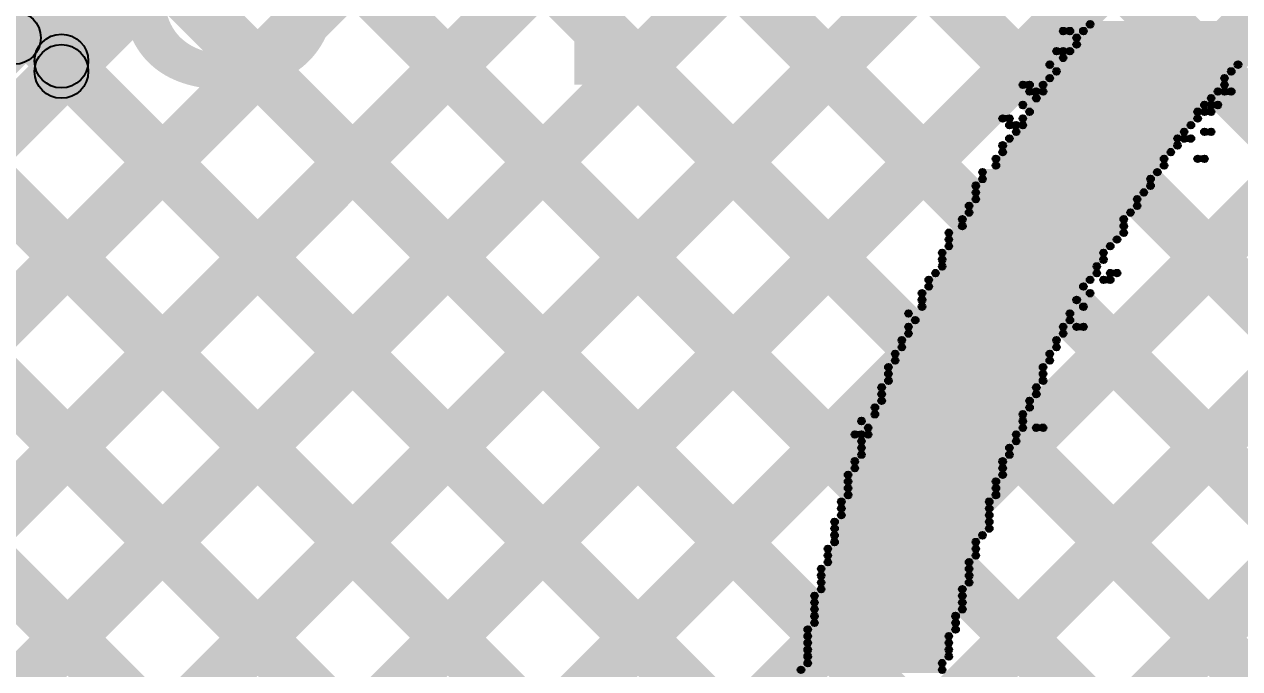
# Model space of a CAD drawing. Header units: millimetres. Extents: x 0 to 5.55, y 0 to 1.02.
# Drawn here: x 3.4825 to 3.6632, y 0.6332 to 0.729 of the extents above; entities that cross this region are included whole.
import ezdxf

# ---------------------------------------------------------------- set-up
doc = ezdxf.new("R2010")
doc.units = ezdxf.units.MM
doc.header["$MEASUREMENT"] = 0
for name, color, linetype in [('BottomLayer', 5, 'Continuous'), ('BottomOverlay', 54, 'Continuous'), ('BottomPaste', 16, 'Continuous'), ('BottomSolder', 6, 'Continuous'), ('TopLayer', 1, 'Continuous'), ('TopOverlay', 2, 'Continuous')]:
    doc.layers.add(name, color=color, linetype=linetype)

# ---------------------------------------------------------------- blocks, each defined once
blk = doc.blocks.new('TEST_POINT_B_24')
at = {"layer": 'BottomLayer'}
blk.add_hatch(color=5, dxfattribs=at).paths.add_polyline_path([(0.015, 0.03), (-0.015, 0.03), (-0.03, 0.015), (-0.03, -0.015), (-0.015, -0.03), (0.015, -0.03), (0.03, -0.015), (0.03, 0.015)])
at = {"layer": 'BottomOverlay'}
for points in [[(-0.01978, 0.03978), (-0.01422, 0.03422), (-0.03422, 0.01422), (-0.03978, 0.01978)], [(0.017, 0.04094), (0.017, 0.03306), (-0.017, 0.03306), (-0.017, 0.04094)], [(0.017, 0.04094), (0.017, 0.03306), (-0.017, 0.03306), (-0.017, 0.04094)], [(0.03978, 0.01978), (0.03422, 0.01422), (0.01422, 0.03422), (0.01978, 0.03978)], [(-0.04094, 0.017), (-0.03306, 0.017), (-0.03306, -0.017), (-0.04094, -0.017)], [(0.03306, 0.017), (0.04094, 0.017), (0.04094, -0.017), (0.03306, -0.017)], [(-0.01422, -0.03422), (-0.01978, -0.03978), (-0.03978, -0.01978), (-0.03422, -0.01422)], [(0.03422, -0.01422), (0.03978, -0.01978), (0.01978, -0.03978), (0.01422, -0.03422)], [(0.017, -0.03306), (0.017, -0.04094), (-0.017, -0.04094), (-0.017, -0.03306)], [(0.017, -0.03306), (0.017, -0.04094), (-0.017, -0.04094), (-0.017, -0.03306)]]:
    blk.add_hatch(color=54, dxfattribs=at).paths.add_polyline_path(points)
h = blk.add_hatch(color=54, dxfattribs=at)
edge = h.paths.add_edge_path()
edge.add_arc((-0.017, 0.037), 0.00394, 0, 360)
h = blk.add_hatch(color=54, dxfattribs=at)
edge = h.paths.add_edge_path()
edge.add_arc((-0.017, 0.037), 0.00394, 0, 360)
h = blk.add_hatch(color=54, dxfattribs=at)
edge = h.paths.add_edge_path()
edge.add_arc((-0.017, 0.037), 0.00394, 0, 360)
h = blk.add_hatch(color=54, dxfattribs=at)
edge = h.paths.add_edge_path()
edge.add_arc((0.017, 0.037), 0.00394, 0, 360)
h = blk.add_hatch(color=54, dxfattribs=at)
edge = h.paths.add_edge_path()
edge.add_arc((0.017, 0.037), 0.00394, 0, 360)
h = blk.add_hatch(color=54, dxfattribs=at)
edge = h.paths.add_edge_path()
edge.add_arc((0.017, 0.037), 0.00394, 0, 360)
h = blk.add_hatch(color=54, dxfattribs=at)
edge = h.paths.add_edge_path()
edge.add_arc((-0.037, 0.017), 0.00394, 0, 360)
h = blk.add_hatch(color=54, dxfattribs=at)
edge = h.paths.add_edge_path()
edge.add_arc((-0.037, 0.017), 0.00394, 0, 360)
h = blk.add_hatch(color=54, dxfattribs=at)
edge = h.paths.add_edge_path()
edge.add_arc((0.037, 0.017), 0.00394, 0, 360)
h = blk.add_hatch(color=54, dxfattribs=at)
edge = h.paths.add_edge_path()
edge.add_arc((0.037, 0.017), 0.00394, 0, 360)
h = blk.add_hatch(color=54, dxfattribs=at)
edge = h.paths.add_edge_path()
edge.add_arc((-0.037, -0.017), 0.00394, 0, 360)
h = blk.add_hatch(color=54, dxfattribs=at)
edge = h.paths.add_edge_path()
edge.add_arc((-0.037, -0.017), 0.00394, 0, 360)
h = blk.add_hatch(color=54, dxfattribs=at)
edge = h.paths.add_edge_path()
edge.add_arc((0.037, -0.017), 0.00394, 0, 360)
h = blk.add_hatch(color=54, dxfattribs=at)
edge = h.paths.add_edge_path()
edge.add_arc((0.037, -0.017), 0.00394, 0, 360)
h = blk.add_hatch(color=54, dxfattribs=at)
edge = h.paths.add_edge_path()
edge.add_arc((-0.017, -0.037), 0.00394, 0, 360)
h = blk.add_hatch(color=54, dxfattribs=at)
edge = h.paths.add_edge_path()
edge.add_arc((-0.017, -0.037), 0.00394, 0, 360)
h = blk.add_hatch(color=54, dxfattribs=at)
edge = h.paths.add_edge_path()
edge.add_arc((-0.017, -0.037), 0.00394, 0, 360)
h = blk.add_hatch(color=54, dxfattribs=at)
edge = h.paths.add_edge_path()
edge.add_arc((0.017, -0.037), 0.00394, 0, 360)
h = blk.add_hatch(color=54, dxfattribs=at)
edge = h.paths.add_edge_path()
edge.add_arc((0.017, -0.037), 0.00394, 0, 360)
h = blk.add_hatch(color=54, dxfattribs=at)
edge = h.paths.add_edge_path()
edge.add_arc((0.017, -0.037), 0.00394, 0, 360)
at = {"layer": 'BottomPaste'}
blk.add_hatch(color=16, dxfattribs=at).paths.add_polyline_path([(0.015, 0.03), (-0.015, 0.03), (-0.03, 0.015), (-0.03, -0.015), (-0.015, -0.03), (0.015, -0.03), (0.03, -0.015), (0.03, 0.015)])
at = {"layer": 'BottomSolder'}
blk.add_hatch(color=6, dxfattribs=at).paths.add_polyline_path([(0.017, 0.034), (-0.017, 0.034), (-0.034, 0.017), (-0.034, -0.017), (-0.017, -0.034), (0.017, -0.034), (0.034, -0.017), (0.034, 0.017)])
at = {"layer": 'BottomOverlay'}
for centre in [(-0.017, 0.037), (-0.017, 0.037), (-0.017, 0.037), (0.017, 0.037), (0.017, 0.037), (0.017, 0.037), (-0.037, 0.017), (-0.037, 0.017), (0.037, 0.017), (0.037, 0.017), (-0.037, -0.017), (-0.037, -0.017), (0.037, -0.017), (0.037, -0.017), (-0.017, -0.037), (-0.017, -0.037), (-0.017, -0.037), (0.017, -0.037), (0.017, -0.037), (0.017, -0.037)]:
    blk.add_circle(centre, 0.00394, dxfattribs=at)

msp = doc.modelspace()

# ---------------------------------------------------------------- hatches: boundary and pattern name
at = {"layer": 'BottomLayer'}
for points in [[(3.27028, 0.99217), (3.27594, 0.99783), (3.97644, 0.29733), (3.97078, 0.29167)], [(3.29856, 0.99217), (3.30422, 0.99783), (4.00472, 0.29733), (3.99906, 0.29167)], [(3.32685, 0.99217), (3.33251, 0.99783), (4.03301, 0.29733), (4.02735, 0.29167)], [(3.35513, 0.99217), (3.36079, 0.99783), (4.06129, 0.29733), (4.05563, 0.29167)], [(3.37795, 0.49288), (3.37229, 0.49854), (3.87159, 0.99783), (3.87724, 0.99217)], [(3.38143, 0.55293), (3.37578, 0.55859), (3.81502, 0.99783), (3.82067, 0.99217)], [(3.38143, 0.52465), (3.37578, 0.5303), (3.8433, 0.99783), (3.84896, 0.99217)], [(3.38143, 0.58122), (3.37578, 0.58687), (3.78673, 0.99783), (3.79239, 0.99217)], [(3.38342, 0.99217), (3.38907, 0.99783), (4.08957, 0.29733), (4.08392, 0.29167)], [(3.40623, 0.49288), (3.40058, 0.49854), (3.89987, 0.99783), (3.90553, 0.99217)], [(3.43452, 0.49288), (3.42886, 0.49854), (3.92815, 0.99783), (3.93381, 0.99217)], [(3.46269, 0.49277), (3.45703, 0.49842), (3.95644, 0.99783), (3.9621, 0.99217)], [(3.49097, 0.49277), (3.48532, 0.49842), (3.98472, 0.99783), (3.99038, 0.99217)], [(3.58783, 0.56134), (3.58217, 0.56699), (4.01301, 0.99783), (4.01866, 0.99217)], [(3.37883, 0.60689), (3.37317, 0.61255), (3.61796, 0.85734), (3.62362, 0.85169)], [(3.492, 0.722), (3.484, 0.722), (3.484, 0.766), (3.492, 0.766)], [(3.48517, 0.749), (3.49083, 0.75465), (3.94815, 0.29733), (3.9425, 0.29167)], [(3.48517, 0.72071), (3.49083, 0.72637), (3.91987, 0.29733), (3.91421, 0.29167)], [(3.46883, 0.69717), (3.46317, 0.70283), (3.48517, 0.72483), (3.49083, 0.71917)], [(3.4718, 0.7058), (3.47746, 0.71146), (3.89158, 0.29733), (3.88593, 0.29167)], [(3.42386, 0.69717), (3.42952, 0.70283), (3.56816, 0.56418), (3.56251, 0.55852)], [(3.45214, 0.69717), (3.4578, 0.70283), (3.59431, 0.56632), (3.58865, 0.56066)]]:
    msp.add_hatch(color=5, dxfattribs=at).paths.add_polyline_path(points)
h = msp.add_hatch(color=5, dxfattribs=at)
edge = h.paths.add_edge_path()
edge.add_arc((3.488, 0.72354), 0.004, 0, 360)
h = msp.add_hatch(color=5, dxfattribs=at)
edge = h.paths.add_edge_path()
edge.add_arc((3.488, 0.722), 0.004, 0, 360)
h = msp.add_hatch(color=5, dxfattribs=at)
edge = h.paths.add_edge_path()
edge.add_arc((3.488, 0.722), 0.004, 0, 360)
at = {"layer": 'TopLayer'}
for points in [[(3.13029, 0.99074), (3.13595, 0.9964), (3.56816, 0.56418), (3.56251, 0.55852)], [(3.15789, 0.35767), (3.15223, 0.36333), (3.7853, 0.9964), (3.79096, 0.99074)], [(3.15857, 0.99074), (3.16423, 0.9964), (3.59431, 0.56632), (3.58865, 0.56066)], [(3.18617, 0.35767), (3.18052, 0.36333), (3.81358, 0.9964), (3.81924, 0.99074)], [(3.18686, 0.99074), (3.19252, 0.9964), (3.87658, 0.31233), (3.87093, 0.30667)], [(3.21446, 0.35767), (3.2088, 0.36333), (3.84187, 0.9964), (3.84753, 0.99074)], [(3.21514, 0.99074), (3.2208, 0.9964), (3.90487, 0.31233), (3.89921, 0.30667)], [(3.24274, 0.35767), (3.23709, 0.36333), (3.87015, 0.9964), (3.87581, 0.99074)], [(3.24343, 0.99074), (3.24908, 0.9964), (3.93315, 0.31233), (3.9275, 0.30667)], [(3.27103, 0.35767), (3.26537, 0.36333), (3.89844, 0.9964), (3.90409, 0.99074)], [(3.27171, 0.99074), (3.27737, 0.9964), (3.96144, 0.31233), (3.95578, 0.30667)], [(3.29931, 0.35767), (3.29365, 0.36333), (3.92672, 0.9964), (3.93238, 0.99074)], [(3.3, 0.99074), (3.30565, 0.9964), (3.98972, 0.31233), (3.98406, 0.30667)], [(3.3276, 0.35767), (3.32194, 0.36333), (3.95501, 0.9964), (3.96066, 0.99074)], [(3.32828, 0.99074), (3.33394, 0.9964), (4.01801, 0.31233), (4.01235, 0.30667)], [(3.35588, 0.35767), (3.35022, 0.36333), (3.98329, 0.9964), (3.98895, 0.99074)], [(3.35656, 0.99074), (3.36222, 0.9964), (4.04629, 0.31233), (4.04063, 0.30667)], [(3.38485, 0.99074), (3.39051, 0.9964), (4.07457, 0.31233), (4.06892, 0.30667)], [(3.58783, 0.56134), (3.58217, 0.56699), (4.01157, 0.9964), (4.01723, 0.99074)], [(3.12961, 0.35767), (3.12395, 0.36333), (3.61796, 0.85734), (3.62362, 0.85169)]]:
    msp.add_hatch(color=1, dxfattribs=at).paths.add_polyline_path(points)
at = {"layer": 'TopOverlay'}
h = msp.add_hatch(color=2, dxfattribs=at)
edge = h.paths.add_edge_path()
edge.add_arc((3.637, 0.728), 0.0005, 0, 360)
for points in [[(3.637, 0.7275), (3.637, 0.7285), (3.638, 0.7285), (3.638, 0.7275)], [(3.64, 0.7275), (3.64, 0.7285), (3.667, 0.7285), (3.667, 0.7275)], [(3.641, 0.7285), (3.641, 0.7295), (3.668, 0.7295), (3.668, 0.7285)], [(3.639, 0.7265), (3.639, 0.7275), (3.666, 0.7275), (3.666, 0.7265)], [(3.636, 0.7245), (3.636, 0.7255), (3.637, 0.7255), (3.637, 0.7245)], [(3.638, 0.7245), (3.638, 0.7255), (3.665, 0.7255), (3.665, 0.7245)], [(3.639, 0.7255), (3.639, 0.7265), (3.666, 0.7265), (3.666, 0.7255)], [(3.635, 0.7225), (3.635, 0.7235), (3.663, 0.7235), (3.663, 0.7225)], [(3.637, 0.7235), (3.637, 0.7245), (3.664, 0.7245), (3.664, 0.7235)], [(3.635, 0.7205), (3.635, 0.7215), (3.661, 0.7215), (3.661, 0.7205)], [(3.636, 0.7215), (3.636, 0.7225), (3.662, 0.7225), (3.662, 0.7215)], [(3.631, 0.7195), (3.631, 0.7205), (3.632, 0.7205), (3.632, 0.7195)], [(3.632, 0.7185), (3.632, 0.7195), (3.633, 0.7195), (3.633, 0.7185)], [(3.634, 0.7195), (3.634, 0.7205), (3.661, 0.7205), (3.661, 0.7195)], [(3.634, 0.7185), (3.634, 0.7195), (3.66, 0.7195), (3.66, 0.7185)], [(3.661, 0.7185), (3.661, 0.7195), (3.662, 0.7195), (3.662, 0.7185)], [(3.633, 0.7175), (3.633, 0.7185), (3.659, 0.7185), (3.659, 0.7175)], [(3.631, 0.7165), (3.631, 0.7175), (3.658, 0.7175), (3.658, 0.7165)], [(3.632, 0.7155), (3.632, 0.7165), (3.657, 0.7165), (3.657, 0.7155)], [(3.658, 0.7155), (3.658, 0.7165), (3.659, 0.7165), (3.659, 0.7155)], [(3.659, 0.7165), (3.659, 0.7175), (3.66, 0.7175), (3.66, 0.7165)], [(3.628, 0.7145), (3.628, 0.7155), (3.629, 0.7155), (3.629, 0.7145)], [(3.629, 0.7135), (3.629, 0.7145), (3.63, 0.7145), (3.63, 0.7135)], [(3.631, 0.7145), (3.631, 0.7155), (3.657, 0.7155), (3.657, 0.7145)], [(3.631, 0.7135), (3.631, 0.7145), (3.656, 0.7145), (3.656, 0.7135)], [(3.629, 0.7115), (3.629, 0.7125), (3.654, 0.7125), (3.654, 0.7115)], [(3.63, 0.7125), (3.63, 0.7135), (3.655, 0.7135), (3.655, 0.7125)], [(3.655, 0.7115), (3.655, 0.7125), (3.656, 0.7125), (3.656, 0.7115)], [(3.658, 0.7125), (3.658, 0.7135), (3.659, 0.7135), (3.659, 0.7125)], [(3.628, 0.7105), (3.628, 0.7115), (3.654, 0.7115), (3.654, 0.7105)], [(3.628, 0.7095), (3.628, 0.7105), (3.653, 0.7105), (3.653, 0.7095)], [(3.627, 0.7085), (3.627, 0.7095), (3.652, 0.7095), (3.652, 0.7085)], [(3.657, 0.7085), (3.657, 0.7095), (3.658, 0.7095), (3.658, 0.7085)], [(3.625, 0.7065), (3.625, 0.7075), (3.651, 0.7075), (3.651, 0.7065)], [(3.627, 0.7075), (3.627, 0.7085), (3.652, 0.7085), (3.652, 0.7075)], [(3.624, 0.7045), (3.624, 0.7055), (3.65, 0.7055), (3.65, 0.7045)], [(3.625, 0.7055), (3.625, 0.7065), (3.65, 0.7065), (3.65, 0.7055)], [(3.624, 0.7035), (3.624, 0.7045), (3.649, 0.7045), (3.649, 0.7035)], [(3.624, 0.7025), (3.624, 0.7035), (3.648, 0.7035), (3.648, 0.7025)], [(3.623, 0.7015), (3.623, 0.7025), (3.648, 0.7025), (3.648, 0.7015)], [(3.623, 0.7005), (3.623, 0.7015), (3.647, 0.7015), (3.647, 0.7005)], [(3.622, 0.6995), (3.622, 0.7005), (3.646, 0.7005), (3.646, 0.6995)], [(3.62, 0.6975), (3.62, 0.6985), (3.646, 0.6985), (3.646, 0.6975)], [(3.622, 0.6985), (3.622, 0.6995), (3.646, 0.6995), (3.646, 0.6985)], [(3.62, 0.6965), (3.62, 0.6975), (3.645, 0.6975), (3.645, 0.6965)], [(3.62, 0.6955), (3.62, 0.6965), (3.644, 0.6965), (3.644, 0.6955)], [(3.619, 0.6945), (3.619, 0.6955), (3.643, 0.6955), (3.643, 0.6945)], [(3.619, 0.6935), (3.619, 0.6945), (3.643, 0.6945), (3.643, 0.6935)], [(3.618, 0.6915), (3.618, 0.6925), (3.642, 0.6925), (3.642, 0.6915)], [(3.619, 0.6925), (3.619, 0.6935), (3.642, 0.6935), (3.642, 0.6925)], [(3.644, 0.6915), (3.644, 0.6925), (3.645, 0.6925), (3.645, 0.6915)], [(3.617, 0.6905), (3.617, 0.6915), (3.641, 0.6915), (3.641, 0.6905)], [(3.643, 0.6905), (3.643, 0.6915), (3.644, 0.6915), (3.644, 0.6905)], [(3.616, 0.6885), (3.616, 0.6895), (3.641, 0.6895), (3.641, 0.6885)], [(3.617, 0.6895), (3.617, 0.6905), (3.64, 0.6905), (3.64, 0.6895)], [(3.616, 0.6875), (3.616, 0.6885), (3.639, 0.6885), (3.639, 0.6875)], [(3.616, 0.6865), (3.616, 0.6875), (3.64, 0.6875), (3.64, 0.6865)], [(3.614, 0.6855), (3.614, 0.6865), (3.638, 0.6865), (3.638, 0.6855)], [(3.615, 0.6845), (3.615, 0.6855), (3.638, 0.6855), (3.638, 0.6845)], [(3.614, 0.6835), (3.614, 0.6845), (3.637, 0.6845), (3.637, 0.6835)], [(3.614, 0.6825), (3.614, 0.6835), (3.637, 0.6835), (3.637, 0.6825)], [(3.639, 0.6835), (3.639, 0.6845), (3.64, 0.6845), (3.64, 0.6835)], [(3.613, 0.6815), (3.613, 0.6825), (3.636, 0.6825), (3.636, 0.6815)], [(3.613, 0.6805), (3.613, 0.6815), (3.636, 0.6815), (3.636, 0.6805)], [(3.612, 0.6795), (3.612, 0.6805), (3.635, 0.6805), (3.635, 0.6795)], [(3.611, 0.6775), (3.611, 0.6785), (3.634, 0.6785), (3.634, 0.6775)], [(3.612, 0.6785), (3.612, 0.6795), (3.635, 0.6795), (3.635, 0.6785)], [(3.611, 0.6765), (3.611, 0.6775), (3.634, 0.6775), (3.634, 0.6765)], [(3.611, 0.6755), (3.611, 0.6765), (3.634, 0.6765), (3.634, 0.6755)], [(3.61, 0.6745), (3.61, 0.6755), (3.633, 0.6755), (3.633, 0.6745)], [(3.61, 0.6735), (3.61, 0.6745), (3.633, 0.6745), (3.633, 0.6735)], [(3.609, 0.6715), (3.609, 0.6725), (3.632, 0.6725), (3.632, 0.6715)], [(3.61, 0.6725), (3.61, 0.6735), (3.632, 0.6735), (3.632, 0.6725)], [(3.609, 0.6705), (3.609, 0.6715), (3.631, 0.6715), (3.631, 0.6705)], [(3.607, 0.6695), (3.607, 0.6705), (3.631, 0.6705), (3.631, 0.6695)], [(3.608, 0.6685), (3.608, 0.6695), (3.631, 0.6695), (3.631, 0.6685)], [(3.633, 0.6685), (3.633, 0.6695), (3.634, 0.6695), (3.634, 0.6685)], [(3.606, 0.6675), (3.606, 0.6685), (3.607, 0.6685), (3.607, 0.6675)], [(3.607, 0.6665), (3.607, 0.6675), (3.63, 0.6675), (3.63, 0.6665)], [(3.608, 0.6675), (3.608, 0.6685), (3.63, 0.6685), (3.63, 0.6675)], [(3.607, 0.6655), (3.607, 0.6665), (3.629, 0.6665), (3.629, 0.6655)], [(3.607, 0.6645), (3.607, 0.6655), (3.629, 0.6655), (3.629, 0.6645)], [(3.606, 0.6635), (3.606, 0.6645), (3.628, 0.6645), (3.628, 0.6635)], [(3.606, 0.6625), (3.606, 0.6635), (3.628, 0.6635), (3.628, 0.6625)], [(3.605, 0.6615), (3.605, 0.6625), (3.628, 0.6625), (3.628, 0.6615)], [(3.605, 0.6605), (3.605, 0.6615), (3.627, 0.6615), (3.627, 0.6605)], [(3.605, 0.6595), (3.605, 0.6605), (3.627, 0.6605), (3.627, 0.6595)], [(3.604, 0.6575), (3.604, 0.6585), (3.626, 0.6585), (3.626, 0.6575)], [(3.605, 0.6585), (3.605, 0.6595), (3.627, 0.6595), (3.627, 0.6585)], [(3.604, 0.6565), (3.604, 0.6575), (3.626, 0.6575), (3.626, 0.6565)], [(3.604, 0.6555), (3.604, 0.6565), (3.626, 0.6565), (3.626, 0.6555)], [(3.603, 0.6545), (3.603, 0.6555), (3.626, 0.6555), (3.626, 0.6545)], [(3.603, 0.6535), (3.603, 0.6545), (3.626, 0.6545), (3.626, 0.6535)], [(3.603, 0.6525), (3.603, 0.6535), (3.625, 0.6535), (3.625, 0.6525)], [(3.602, 0.6505), (3.602, 0.6515), (3.624, 0.6515), (3.624, 0.6505)], [(3.603, 0.6515), (3.603, 0.6525), (3.624, 0.6525), (3.624, 0.6515)], [(3.602, 0.6495), (3.602, 0.6505), (3.624, 0.6505), (3.624, 0.6495)], [(3.602, 0.6485), (3.602, 0.6495), (3.623, 0.6495), (3.623, 0.6485)], [(3.601, 0.6475), (3.601, 0.6485), (3.623, 0.6485), (3.623, 0.6475)], [(3.601, 0.6465), (3.601, 0.6475), (3.623, 0.6475), (3.623, 0.6465)], [(3.601, 0.6455), (3.601, 0.6465), (3.623, 0.6465), (3.623, 0.6455)], [(3.601, 0.6445), (3.601, 0.6455), (3.622, 0.6455), (3.622, 0.6445)], [(3.6, 0.6435), (3.6, 0.6445), (3.622, 0.6445), (3.622, 0.6435)], [(3.6, 0.6425), (3.6, 0.6435), (3.622, 0.6435), (3.622, 0.6425)], [(3.6, 0.6415), (3.6, 0.6425), (3.622, 0.6425), (3.622, 0.6415)], [(3.6, 0.6405), (3.6, 0.6415), (3.621, 0.6415), (3.621, 0.6405)], [(3.6, 0.6395), (3.6, 0.6405), (3.621, 0.6405), (3.621, 0.6395)], [(3.599, 0.6385), (3.599, 0.6395), (3.621, 0.6395), (3.621, 0.6385)], [(3.599, 0.6375), (3.599, 0.6385), (3.62, 0.6385), (3.62, 0.6375)], [(3.599, 0.6365), (3.599, 0.6375), (3.62, 0.6375), (3.62, 0.6365)], [(3.599, 0.6355), (3.599, 0.6365), (3.62, 0.6365), (3.62, 0.6355)], [(3.599, 0.6345), (3.599, 0.6355), (3.62, 0.6355), (3.62, 0.6345)], [(3.599, 0.6335), (3.599, 0.6345), (3.619, 0.6345), (3.619, 0.6335)], [(3.598, 0.6325), (3.598, 0.6335), (3.619, 0.6335), (3.619, 0.6325)]]:
    msp.add_hatch(color=2, dxfattribs=at).paths.add_polyline_path(points)
h = msp.add_hatch(color=2, dxfattribs=at)
edge = h.paths.add_edge_path()
edge.add_arc((3.638, 0.728), 0.0005, 0, 360)
h = msp.add_hatch(color=2, dxfattribs=at)
edge = h.paths.add_edge_path()
edge.add_arc((3.64, 0.728), 0.0005, 0, 360)
h = msp.add_hatch(color=2, dxfattribs=at)
edge = h.paths.add_edge_path()
edge.add_arc((3.641, 0.729), 0.0005, 0, 360)
h = msp.add_hatch(color=2, dxfattribs=at)
edge = h.paths.add_edge_path()
edge.add_arc((3.639, 0.727), 0.0005, 0, 360)
h = msp.add_hatch(color=2, dxfattribs=at)
edge = h.paths.add_edge_path()
edge.add_arc((3.636, 0.725), 0.0005, 0, 360)
h = msp.add_hatch(color=2, dxfattribs=at)
edge = h.paths.add_edge_path()
edge.add_arc((3.637, 0.725), 0.0005, 0, 360)
h = msp.add_hatch(color=2, dxfattribs=at)
edge = h.paths.add_edge_path()
edge.add_arc((3.638, 0.725), 0.0005, 0, 360)
h = msp.add_hatch(color=2, dxfattribs=at)
edge = h.paths.add_edge_path()
edge.add_arc((3.639, 0.726), 0.0005, 0, 360)
h = msp.add_hatch(color=2, dxfattribs=at)
edge = h.paths.add_edge_path()
edge.add_arc((3.635, 0.723), 0.0005, 0, 360)
h = msp.add_hatch(color=2, dxfattribs=at)
edge = h.paths.add_edge_path()
edge.add_arc((3.637, 0.724), 0.0005, 0, 360)
h = msp.add_hatch(color=2, dxfattribs=at)
edge = h.paths.add_edge_path()
edge.add_arc((3.663, 0.723), 0.0005, 0, 360)
h = msp.add_hatch(color=2, dxfattribs=at)
edge = h.paths.add_edge_path()
edge.add_arc((3.635, 0.721), 0.0005, 0, 360)
h = msp.add_hatch(color=2, dxfattribs=at)
edge = h.paths.add_edge_path()
edge.add_arc((3.636, 0.722), 0.0005, 0, 360)
h = msp.add_hatch(color=2, dxfattribs=at)
edge = h.paths.add_edge_path()
edge.add_arc((3.661, 0.721), 0.0005, 0, 360)
h = msp.add_hatch(color=2, dxfattribs=at)
edge = h.paths.add_edge_path()
edge.add_arc((3.662, 0.722), 0.0005, 0, 360)
h = msp.add_hatch(color=2, dxfattribs=at)
edge = h.paths.add_edge_path()
edge.add_arc((3.631, 0.72), 0.0005, 0, 360)
h = msp.add_hatch(color=2, dxfattribs=at)
edge = h.paths.add_edge_path()
edge.add_arc((3.632, 0.72), 0.0005, 0, 360)
h = msp.add_hatch(color=2, dxfattribs=at)
edge = h.paths.add_edge_path()
edge.add_arc((3.632, 0.719), 0.0005, 0, 360)
h = msp.add_hatch(color=2, dxfattribs=at)
edge = h.paths.add_edge_path()
edge.add_arc((3.633, 0.719), 0.0005, 0, 360)
h = msp.add_hatch(color=2, dxfattribs=at)
edge = h.paths.add_edge_path()
edge.add_arc((3.634, 0.72), 0.0005, 0, 360)
h = msp.add_hatch(color=2, dxfattribs=at)
edge = h.paths.add_edge_path()
edge.add_arc((3.634, 0.719), 0.0005, 0, 360)
h = msp.add_hatch(color=2, dxfattribs=at)
edge = h.paths.add_edge_path()
edge.add_arc((3.66, 0.719), 0.0005, 0, 360)
h = msp.add_hatch(color=2, dxfattribs=at)
edge = h.paths.add_edge_path()
edge.add_arc((3.661, 0.72), 0.0005, 0, 360)
h = msp.add_hatch(color=2, dxfattribs=at)
edge = h.paths.add_edge_path()
edge.add_arc((3.661, 0.719), 0.0005, 0, 360)
h = msp.add_hatch(color=2, dxfattribs=at)
edge = h.paths.add_edge_path()
edge.add_arc((3.662, 0.719), 0.0005, 0, 360)
h = msp.add_hatch(color=2, dxfattribs=at)
edge = h.paths.add_edge_path()
edge.add_arc((3.633, 0.718), 0.0005, 0, 360)
h = msp.add_hatch(color=2, dxfattribs=at)
edge = h.paths.add_edge_path()
edge.add_arc((3.659, 0.718), 0.0005, 0, 360)
h = msp.add_hatch(color=2, dxfattribs=at)
edge = h.paths.add_edge_path()
edge.add_arc((3.631, 0.717), 0.0005, 0, 360)
h = msp.add_hatch(color=2, dxfattribs=at)
edge = h.paths.add_edge_path()
edge.add_arc((3.632, 0.716), 0.0005, 0, 360)
h = msp.add_hatch(color=2, dxfattribs=at)
edge = h.paths.add_edge_path()
edge.add_arc((3.657, 0.716), 0.0005, 0, 360)
h = msp.add_hatch(color=2, dxfattribs=at)
edge = h.paths.add_edge_path()
edge.add_arc((3.658, 0.717), 0.0005, 0, 360)
h = msp.add_hatch(color=2, dxfattribs=at)
edge = h.paths.add_edge_path()
edge.add_arc((3.658, 0.716), 0.0005, 0, 360)
h = msp.add_hatch(color=2, dxfattribs=at)
edge = h.paths.add_edge_path()
edge.add_arc((3.659, 0.717), 0.0005, 0, 360)
h = msp.add_hatch(color=2, dxfattribs=at)
edge = h.paths.add_edge_path()
edge.add_arc((3.659, 0.716), 0.0005, 0, 360)
h = msp.add_hatch(color=2, dxfattribs=at)
edge = h.paths.add_edge_path()
edge.add_arc((3.66, 0.717), 0.0005, 0, 360)
h = msp.add_hatch(color=2, dxfattribs=at)
edge = h.paths.add_edge_path()
edge.add_arc((3.628, 0.715), 0.0005, 0, 360)
h = msp.add_hatch(color=2, dxfattribs=at)
edge = h.paths.add_edge_path()
edge.add_arc((3.629, 0.715), 0.0005, 0, 360)
h = msp.add_hatch(color=2, dxfattribs=at)
edge = h.paths.add_edge_path()
edge.add_arc((3.629, 0.714), 0.0005, 0, 360)
h = msp.add_hatch(color=2, dxfattribs=at)
edge = h.paths.add_edge_path()
edge.add_arc((3.63, 0.714), 0.0005, 0, 360)
h = msp.add_hatch(color=2, dxfattribs=at)
edge = h.paths.add_edge_path()
edge.add_arc((3.631, 0.715), 0.0005, 0, 360)
h = msp.add_hatch(color=2, dxfattribs=at)
edge = h.paths.add_edge_path()
edge.add_arc((3.631, 0.714), 0.0005, 0, 360)
h = msp.add_hatch(color=2, dxfattribs=at)
edge = h.paths.add_edge_path()
edge.add_arc((3.656, 0.714), 0.0005, 0, 360)
h = msp.add_hatch(color=2, dxfattribs=at)
edge = h.paths.add_edge_path()
edge.add_arc((3.657, 0.715), 0.0005, 0, 360)
h = msp.add_hatch(color=2, dxfattribs=at)
edge = h.paths.add_edge_path()
edge.add_arc((3.629, 0.712), 0.0005, 0, 360)
h = msp.add_hatch(color=2, dxfattribs=at)
edge = h.paths.add_edge_path()
edge.add_arc((3.63, 0.713), 0.0005, 0, 360)
h = msp.add_hatch(color=2, dxfattribs=at)
edge = h.paths.add_edge_path()
edge.add_arc((3.654, 0.712), 0.0005, 0, 360)
h = msp.add_hatch(color=2, dxfattribs=at)
edge = h.paths.add_edge_path()
edge.add_arc((3.655, 0.713), 0.0005, 0, 360)
h = msp.add_hatch(color=2, dxfattribs=at)
edge = h.paths.add_edge_path()
edge.add_arc((3.655, 0.712), 0.0005, 0, 360)
h = msp.add_hatch(color=2, dxfattribs=at)
edge = h.paths.add_edge_path()
edge.add_arc((3.656, 0.712), 0.0005, 0, 360)
h = msp.add_hatch(color=2, dxfattribs=at)
edge = h.paths.add_edge_path()
edge.add_arc((3.658, 0.713), 0.0005, 0, 360)
h = msp.add_hatch(color=2, dxfattribs=at)
edge = h.paths.add_edge_path()
edge.add_arc((3.659, 0.713), 0.0005, 0, 360)
h = msp.add_hatch(color=2, dxfattribs=at)
edge = h.paths.add_edge_path()
edge.add_arc((3.628, 0.711), 0.0005, 0, 360)
h = msp.add_hatch(color=2, dxfattribs=at)
edge = h.paths.add_edge_path()
edge.add_arc((3.628, 0.71), 0.0005, 0, 360)
h = msp.add_hatch(color=2, dxfattribs=at)
edge = h.paths.add_edge_path()
edge.add_arc((3.653, 0.71), 0.0005, 0, 360)
h = msp.add_hatch(color=2, dxfattribs=at)
edge = h.paths.add_edge_path()
edge.add_arc((3.654, 0.711), 0.0005, 0, 360)
h = msp.add_hatch(color=2, dxfattribs=at)
edge = h.paths.add_edge_path()
edge.add_arc((3.627, 0.709), 0.0005, 0, 360)
h = msp.add_hatch(color=2, dxfattribs=at)
edge = h.paths.add_edge_path()
edge.add_arc((3.652, 0.709), 0.0005, 0, 360)
h = msp.add_hatch(color=2, dxfattribs=at)
edge = h.paths.add_edge_path()
edge.add_arc((3.657, 0.709), 0.0005, 0, 360)
h = msp.add_hatch(color=2, dxfattribs=at)
edge = h.paths.add_edge_path()
edge.add_arc((3.658, 0.709), 0.0005, 0, 360)
h = msp.add_hatch(color=2, dxfattribs=at)
edge = h.paths.add_edge_path()
edge.add_arc((3.625, 0.707), 0.0005, 0, 360)
h = msp.add_hatch(color=2, dxfattribs=at)
edge = h.paths.add_edge_path()
edge.add_arc((3.627, 0.708), 0.0005, 0, 360)
h = msp.add_hatch(color=2, dxfattribs=at)
edge = h.paths.add_edge_path()
edge.add_arc((3.651, 0.707), 0.0005, 0, 360)
h = msp.add_hatch(color=2, dxfattribs=at)
edge = h.paths.add_edge_path()
edge.add_arc((3.652, 0.708), 0.0005, 0, 360)
h = msp.add_hatch(color=2, dxfattribs=at)
edge = h.paths.add_edge_path()
edge.add_arc((3.624, 0.705), 0.0005, 0, 360)
h = msp.add_hatch(color=2, dxfattribs=at)
edge = h.paths.add_edge_path()
edge.add_arc((3.625, 0.706), 0.0005, 0, 360)
h = msp.add_hatch(color=2, dxfattribs=at)
edge = h.paths.add_edge_path()
edge.add_arc((3.65, 0.706), 0.0005, 0, 360)
h = msp.add_hatch(color=2, dxfattribs=at)
edge = h.paths.add_edge_path()
edge.add_arc((3.65, 0.705), 0.0005, 0, 360)
h = msp.add_hatch(color=2, dxfattribs=at)
edge = h.paths.add_edge_path()
edge.add_arc((3.624, 0.704), 0.0005, 0, 360)
h = msp.add_hatch(color=2, dxfattribs=at)
edge = h.paths.add_edge_path()
edge.add_arc((3.624, 0.703), 0.0005, 0, 360)
h = msp.add_hatch(color=2, dxfattribs=at)
edge = h.paths.add_edge_path()
edge.add_arc((3.648, 0.703), 0.0005, 0, 360)
h = msp.add_hatch(color=2, dxfattribs=at)
edge = h.paths.add_edge_path()
edge.add_arc((3.649, 0.704), 0.0005, 0, 360)
h = msp.add_hatch(color=2, dxfattribs=at)
edge = h.paths.add_edge_path()
edge.add_arc((3.623, 0.702), 0.0005, 0, 360)
h = msp.add_hatch(color=2, dxfattribs=at)
edge = h.paths.add_edge_path()
edge.add_arc((3.623, 0.701), 0.0005, 0, 360)
h = msp.add_hatch(color=2, dxfattribs=at)
edge = h.paths.add_edge_path()
edge.add_arc((3.647, 0.701), 0.0005, 0, 360)
h = msp.add_hatch(color=2, dxfattribs=at)
edge = h.paths.add_edge_path()
edge.add_arc((3.648, 0.702), 0.0005, 0, 360)
h = msp.add_hatch(color=2, dxfattribs=at)
edge = h.paths.add_edge_path()
edge.add_arc((3.622, 0.7), 0.0005, 0, 360)
h = msp.add_hatch(color=2, dxfattribs=at)
edge = h.paths.add_edge_path()
edge.add_arc((3.646, 0.7), 0.0005, 0, 360)
h = msp.add_hatch(color=2, dxfattribs=at)
edge = h.paths.add_edge_path()
edge.add_arc((3.62, 0.698), 0.0005, 0, 360)
h = msp.add_hatch(color=2, dxfattribs=at)
edge = h.paths.add_edge_path()
edge.add_arc((3.622, 0.699), 0.0005, 0, 360)
h = msp.add_hatch(color=2, dxfattribs=at)
edge = h.paths.add_edge_path()
edge.add_arc((3.646, 0.699), 0.0005, 0, 360)
h = msp.add_hatch(color=2, dxfattribs=at)
edge = h.paths.add_edge_path()
edge.add_arc((3.646, 0.698), 0.0005, 0, 360)
h = msp.add_hatch(color=2, dxfattribs=at)
edge = h.paths.add_edge_path()
edge.add_arc((3.62, 0.697), 0.0005, 0, 360)
h = msp.add_hatch(color=2, dxfattribs=at)
edge = h.paths.add_edge_path()
edge.add_arc((3.62, 0.696), 0.0005, 0, 360)
h = msp.add_hatch(color=2, dxfattribs=at)
edge = h.paths.add_edge_path()
edge.add_arc((3.644, 0.696), 0.0005, 0, 360)
h = msp.add_hatch(color=2, dxfattribs=at)
edge = h.paths.add_edge_path()
edge.add_arc((3.645, 0.697), 0.0005, 0, 360)
h = msp.add_hatch(color=2, dxfattribs=at)
edge = h.paths.add_edge_path()
edge.add_arc((3.619, 0.695), 0.0005, 0, 360)
h = msp.add_hatch(color=2, dxfattribs=at)
edge = h.paths.add_edge_path()
edge.add_arc((3.619, 0.694), 0.0005, 0, 360)
h = msp.add_hatch(color=2, dxfattribs=at)
edge = h.paths.add_edge_path()
edge.add_arc((3.643, 0.695), 0.0005, 0, 360)
h = msp.add_hatch(color=2, dxfattribs=at)
edge = h.paths.add_edge_path()
edge.add_arc((3.643, 0.694), 0.0005, 0, 360)
h = msp.add_hatch(color=2, dxfattribs=at)
edge = h.paths.add_edge_path()
edge.add_arc((3.618, 0.692), 0.0005, 0, 360)
h = msp.add_hatch(color=2, dxfattribs=at)
edge = h.paths.add_edge_path()
edge.add_arc((3.619, 0.693), 0.0005, 0, 360)
h = msp.add_hatch(color=2, dxfattribs=at)
edge = h.paths.add_edge_path()
edge.add_arc((3.642, 0.693), 0.0005, 0, 360)
h = msp.add_hatch(color=2, dxfattribs=at)
edge = h.paths.add_edge_path()
edge.add_arc((3.642, 0.692), 0.0005, 0, 360)
h = msp.add_hatch(color=2, dxfattribs=at)
edge = h.paths.add_edge_path()
edge.add_arc((3.644, 0.692), 0.0005, 0, 360)
h = msp.add_hatch(color=2, dxfattribs=at)
edge = h.paths.add_edge_path()
edge.add_arc((3.645, 0.692), 0.0005, 0, 360)
h = msp.add_hatch(color=2, dxfattribs=at)
edge = h.paths.add_edge_path()
edge.add_arc((3.617, 0.691), 0.0005, 0, 360)
h = msp.add_hatch(color=2, dxfattribs=at)
edge = h.paths.add_edge_path()
edge.add_arc((3.641, 0.691), 0.0005, 0, 360)
h = msp.add_hatch(color=2, dxfattribs=at)
edge = h.paths.add_edge_path()
edge.add_arc((3.643, 0.691), 0.0005, 0, 360)
h = msp.add_hatch(color=2, dxfattribs=at)
edge = h.paths.add_edge_path()
edge.add_arc((3.644, 0.691), 0.0005, 0, 360)
h = msp.add_hatch(color=2, dxfattribs=at)
edge = h.paths.add_edge_path()
edge.add_arc((3.616, 0.689), 0.0005, 0, 360)
h = msp.add_hatch(color=2, dxfattribs=at)
edge = h.paths.add_edge_path()
edge.add_arc((3.617, 0.69), 0.0005, 0, 360)
h = msp.add_hatch(color=2, dxfattribs=at)
edge = h.paths.add_edge_path()
edge.add_arc((3.64, 0.69), 0.0005, 0, 360)
h = msp.add_hatch(color=2, dxfattribs=at)
edge = h.paths.add_edge_path()
edge.add_arc((3.641, 0.689), 0.0005, 0, 360)
h = msp.add_hatch(color=2, dxfattribs=at)
edge = h.paths.add_edge_path()
edge.add_arc((3.616, 0.688), 0.0005, 0, 360)
h = msp.add_hatch(color=2, dxfattribs=at)
edge = h.paths.add_edge_path()
edge.add_arc((3.616, 0.687), 0.0005, 0, 360)
h = msp.add_hatch(color=2, dxfattribs=at)
edge = h.paths.add_edge_path()
edge.add_arc((3.639, 0.688), 0.0005, 0, 360)
h = msp.add_hatch(color=2, dxfattribs=at)
edge = h.paths.add_edge_path()
edge.add_arc((3.64, 0.687), 0.0005, 0, 360)
h = msp.add_hatch(color=2, dxfattribs=at)
edge = h.paths.add_edge_path()
edge.add_arc((3.614, 0.686), 0.0005, 0, 360)
h = msp.add_hatch(color=2, dxfattribs=at)
edge = h.paths.add_edge_path()
edge.add_arc((3.615, 0.685), 0.0005, 0, 360)
h = msp.add_hatch(color=2, dxfattribs=at)
edge = h.paths.add_edge_path()
edge.add_arc((3.638, 0.686), 0.0005, 0, 360)
h = msp.add_hatch(color=2, dxfattribs=at)
edge = h.paths.add_edge_path()
edge.add_arc((3.638, 0.685), 0.0005, 0, 360)
h = msp.add_hatch(color=2, dxfattribs=at)
edge = h.paths.add_edge_path()
edge.add_arc((3.614, 0.684), 0.0005, 0, 360)
h = msp.add_hatch(color=2, dxfattribs=at)
edge = h.paths.add_edge_path()
edge.add_arc((3.614, 0.683), 0.0005, 0, 360)
h = msp.add_hatch(color=2, dxfattribs=at)
edge = h.paths.add_edge_path()
edge.add_arc((3.637, 0.684), 0.0005, 0, 360)
h = msp.add_hatch(color=2, dxfattribs=at)
edge = h.paths.add_edge_path()
edge.add_arc((3.637, 0.683), 0.0005, 0, 360)
h = msp.add_hatch(color=2, dxfattribs=at)
edge = h.paths.add_edge_path()
edge.add_arc((3.639, 0.684), 0.0005, 0, 360)
h = msp.add_hatch(color=2, dxfattribs=at)
edge = h.paths.add_edge_path()
edge.add_arc((3.64, 0.684), 0.0005, 0, 360)
h = msp.add_hatch(color=2, dxfattribs=at)
edge = h.paths.add_edge_path()
edge.add_arc((3.613, 0.682), 0.0005, 0, 360)
h = msp.add_hatch(color=2, dxfattribs=at)
edge = h.paths.add_edge_path()
edge.add_arc((3.613, 0.681), 0.0005, 0, 360)
h = msp.add_hatch(color=2, dxfattribs=at)
edge = h.paths.add_edge_path()
edge.add_arc((3.636, 0.682), 0.0005, 0, 360)
h = msp.add_hatch(color=2, dxfattribs=at)
edge = h.paths.add_edge_path()
edge.add_arc((3.636, 0.681), 0.0005, 0, 360)
h = msp.add_hatch(color=2, dxfattribs=at)
edge = h.paths.add_edge_path()
edge.add_arc((3.612, 0.68), 0.0005, 0, 360)
h = msp.add_hatch(color=2, dxfattribs=at)
edge = h.paths.add_edge_path()
edge.add_arc((3.635, 0.68), 0.0005, 0, 360)
h = msp.add_hatch(color=2, dxfattribs=at)
edge = h.paths.add_edge_path()
edge.add_arc((3.611, 0.678), 0.0005, 0, 360)
h = msp.add_hatch(color=2, dxfattribs=at)
edge = h.paths.add_edge_path()
edge.add_arc((3.612, 0.679), 0.0005, 0, 360)
h = msp.add_hatch(color=2, dxfattribs=at)
edge = h.paths.add_edge_path()
edge.add_arc((3.634, 0.678), 0.0005, 0, 360)
h = msp.add_hatch(color=2, dxfattribs=at)
edge = h.paths.add_edge_path()
edge.add_arc((3.635, 0.679), 0.0005, 0, 360)
h = msp.add_hatch(color=2, dxfattribs=at)
edge = h.paths.add_edge_path()
edge.add_arc((3.611, 0.677), 0.0005, 0, 360)
h = msp.add_hatch(color=2, dxfattribs=at)
edge = h.paths.add_edge_path()
edge.add_arc((3.611, 0.676), 0.0005, 0, 360)
h = msp.add_hatch(color=2, dxfattribs=at)
edge = h.paths.add_edge_path()
edge.add_arc((3.634, 0.677), 0.0005, 0, 360)
h = msp.add_hatch(color=2, dxfattribs=at)
edge = h.paths.add_edge_path()
edge.add_arc((3.634, 0.676), 0.0005, 0, 360)
h = msp.add_hatch(color=2, dxfattribs=at)
edge = h.paths.add_edge_path()
edge.add_arc((3.61, 0.675), 0.0005, 0, 360)
h = msp.add_hatch(color=2, dxfattribs=at)
edge = h.paths.add_edge_path()
edge.add_arc((3.61, 0.674), 0.0005, 0, 360)
h = msp.add_hatch(color=2, dxfattribs=at)
edge = h.paths.add_edge_path()
edge.add_arc((3.633, 0.675), 0.0005, 0, 360)
h = msp.add_hatch(color=2, dxfattribs=at)
edge = h.paths.add_edge_path()
edge.add_arc((3.633, 0.674), 0.0005, 0, 360)
h = msp.add_hatch(color=2, dxfattribs=at)
edge = h.paths.add_edge_path()
edge.add_arc((3.609, 0.672), 0.0005, 0, 360)
h = msp.add_hatch(color=2, dxfattribs=at)
edge = h.paths.add_edge_path()
edge.add_arc((3.61, 0.673), 0.0005, 0, 360)
h = msp.add_hatch(color=2, dxfattribs=at)
edge = h.paths.add_edge_path()
edge.add_arc((3.632, 0.673), 0.0005, 0, 360)
h = msp.add_hatch(color=2, dxfattribs=at)
edge = h.paths.add_edge_path()
edge.add_arc((3.632, 0.672), 0.0005, 0, 360)
h = msp.add_hatch(color=2, dxfattribs=at)
edge = h.paths.add_edge_path()
edge.add_arc((3.609, 0.671), 0.0005, 0, 360)
h = msp.add_hatch(color=2, dxfattribs=at)
edge = h.paths.add_edge_path()
edge.add_arc((3.631, 0.671), 0.0005, 0, 360)
h = msp.add_hatch(color=2, dxfattribs=at)
edge = h.paths.add_edge_path()
edge.add_arc((3.607, 0.67), 0.0005, 0, 360)
h = msp.add_hatch(color=2, dxfattribs=at)
edge = h.paths.add_edge_path()
edge.add_arc((3.608, 0.669), 0.0005, 0, 360)
h = msp.add_hatch(color=2, dxfattribs=at)
edge = h.paths.add_edge_path()
edge.add_arc((3.631, 0.67), 0.0005, 0, 360)
h = msp.add_hatch(color=2, dxfattribs=at)
edge = h.paths.add_edge_path()
edge.add_arc((3.631, 0.669), 0.0005, 0, 360)
h = msp.add_hatch(color=2, dxfattribs=at)
edge = h.paths.add_edge_path()
edge.add_arc((3.633, 0.669), 0.0005, 0, 360)
h = msp.add_hatch(color=2, dxfattribs=at)
edge = h.paths.add_edge_path()
edge.add_arc((3.634, 0.669), 0.0005, 0, 360)
h = msp.add_hatch(color=2, dxfattribs=at)
edge = h.paths.add_edge_path()
edge.add_arc((3.606, 0.668), 0.0005, 0, 360)
h = msp.add_hatch(color=2, dxfattribs=at)
edge = h.paths.add_edge_path()
edge.add_arc((3.607, 0.668), 0.0005, 0, 360)
h = msp.add_hatch(color=2, dxfattribs=at)
edge = h.paths.add_edge_path()
edge.add_arc((3.607, 0.667), 0.0005, 0, 360)
h = msp.add_hatch(color=2, dxfattribs=at)
edge = h.paths.add_edge_path()
edge.add_arc((3.608, 0.668), 0.0005, 0, 360)
h = msp.add_hatch(color=2, dxfattribs=at)
edge = h.paths.add_edge_path()
edge.add_arc((3.63, 0.668), 0.0005, 0, 360)
h = msp.add_hatch(color=2, dxfattribs=at)
edge = h.paths.add_edge_path()
edge.add_arc((3.63, 0.667), 0.0005, 0, 360)
h = msp.add_hatch(color=2, dxfattribs=at)
edge = h.paths.add_edge_path()
edge.add_arc((3.607, 0.666), 0.0005, 0, 360)
h = msp.add_hatch(color=2, dxfattribs=at)
edge = h.paths.add_edge_path()
edge.add_arc((3.607, 0.665), 0.0005, 0, 360)
h = msp.add_hatch(color=2, dxfattribs=at)
edge = h.paths.add_edge_path()
edge.add_arc((3.629, 0.666), 0.0005, 0, 360)
h = msp.add_hatch(color=2, dxfattribs=at)
edge = h.paths.add_edge_path()
edge.add_arc((3.629, 0.665), 0.0005, 0, 360)
h = msp.add_hatch(color=2, dxfattribs=at)
edge = h.paths.add_edge_path()
edge.add_arc((3.606, 0.664), 0.0005, 0, 360)
h = msp.add_hatch(color=2, dxfattribs=at)
edge = h.paths.add_edge_path()
edge.add_arc((3.606, 0.663), 0.0005, 0, 360)
h = msp.add_hatch(color=2, dxfattribs=at)
edge = h.paths.add_edge_path()
edge.add_arc((3.628, 0.664), 0.0005, 0, 360)
h = msp.add_hatch(color=2, dxfattribs=at)
edge = h.paths.add_edge_path()
edge.add_arc((3.628, 0.663), 0.0005, 0, 360)
h = msp.add_hatch(color=2, dxfattribs=at)
edge = h.paths.add_edge_path()
edge.add_arc((3.605, 0.662), 0.0005, 0, 360)
h = msp.add_hatch(color=2, dxfattribs=at)
edge = h.paths.add_edge_path()
edge.add_arc((3.628, 0.662), 0.0005, 0, 360)
h = msp.add_hatch(color=2, dxfattribs=at)
edge = h.paths.add_edge_path()
edge.add_arc((3.605, 0.661), 0.0005, 0, 360)
h = msp.add_hatch(color=2, dxfattribs=at)
edge = h.paths.add_edge_path()
edge.add_arc((3.605, 0.66), 0.0005, 0, 360)
h = msp.add_hatch(color=2, dxfattribs=at)
edge = h.paths.add_edge_path()
edge.add_arc((3.627, 0.661), 0.0005, 0, 360)
h = msp.add_hatch(color=2, dxfattribs=at)
edge = h.paths.add_edge_path()
edge.add_arc((3.627, 0.66), 0.0005, 0, 360)
h = msp.add_hatch(color=2, dxfattribs=at)
edge = h.paths.add_edge_path()
edge.add_arc((3.604, 0.658), 0.0005, 0, 360)
h = msp.add_hatch(color=2, dxfattribs=at)
edge = h.paths.add_edge_path()
edge.add_arc((3.605, 0.659), 0.0005, 0, 360)
h = msp.add_hatch(color=2, dxfattribs=at)
edge = h.paths.add_edge_path()
edge.add_arc((3.626, 0.658), 0.0005, 0, 360)
h = msp.add_hatch(color=2, dxfattribs=at)
edge = h.paths.add_edge_path()
edge.add_arc((3.627, 0.659), 0.0005, 0, 360)
h = msp.add_hatch(color=2, dxfattribs=at)
edge = h.paths.add_edge_path()
edge.add_arc((3.604, 0.657), 0.0005, 0, 360)
h = msp.add_hatch(color=2, dxfattribs=at)
edge = h.paths.add_edge_path()
edge.add_arc((3.604, 0.656), 0.0005, 0, 360)
h = msp.add_hatch(color=2, dxfattribs=at)
edge = h.paths.add_edge_path()
edge.add_arc((3.626, 0.657), 0.0005, 0, 360)
h = msp.add_hatch(color=2, dxfattribs=at)
edge = h.paths.add_edge_path()
edge.add_arc((3.626, 0.656), 0.0005, 0, 360)
h = msp.add_hatch(color=2, dxfattribs=at)
edge = h.paths.add_edge_path()
edge.add_arc((3.603, 0.655), 0.0005, 0, 360)
h = msp.add_hatch(color=2, dxfattribs=at)
edge = h.paths.add_edge_path()
edge.add_arc((3.603, 0.654), 0.0005, 0, 360)
h = msp.add_hatch(color=2, dxfattribs=at)
edge = h.paths.add_edge_path()
edge.add_arc((3.626, 0.655), 0.0005, 0, 360)
h = msp.add_hatch(color=2, dxfattribs=at)
edge = h.paths.add_edge_path()
edge.add_arc((3.626, 0.654), 0.0005, 0, 360)
h = msp.add_hatch(color=2, dxfattribs=at)
edge = h.paths.add_edge_path()
edge.add_arc((3.603, 0.653), 0.0005, 0, 360)
h = msp.add_hatch(color=2, dxfattribs=at)
edge = h.paths.add_edge_path()
edge.add_arc((3.625, 0.653), 0.0005, 0, 360)
h = msp.add_hatch(color=2, dxfattribs=at)
edge = h.paths.add_edge_path()
edge.add_arc((3.602, 0.651), 0.0005, 0, 360)
h = msp.add_hatch(color=2, dxfattribs=at)
edge = h.paths.add_edge_path()
edge.add_arc((3.603, 0.652), 0.0005, 0, 360)
h = msp.add_hatch(color=2, dxfattribs=at)
edge = h.paths.add_edge_path()
edge.add_arc((3.624, 0.652), 0.0005, 0, 360)
h = msp.add_hatch(color=2, dxfattribs=at)
edge = h.paths.add_edge_path()
edge.add_arc((3.624, 0.651), 0.0005, 0, 360)
h = msp.add_hatch(color=2, dxfattribs=at)
edge = h.paths.add_edge_path()
edge.add_arc((3.602, 0.65), 0.0005, 0, 360)
h = msp.add_hatch(color=2, dxfattribs=at)
edge = h.paths.add_edge_path()
edge.add_arc((3.602, 0.649), 0.0005, 0, 360)
h = msp.add_hatch(color=2, dxfattribs=at)
edge = h.paths.add_edge_path()
edge.add_arc((3.623, 0.649), 0.0005, 0, 360)
h = msp.add_hatch(color=2, dxfattribs=at)
edge = h.paths.add_edge_path()
edge.add_arc((3.624, 0.65), 0.0005, 0, 360)
h = msp.add_hatch(color=2, dxfattribs=at)
edge = h.paths.add_edge_path()
edge.add_arc((3.601, 0.648), 0.0005, 0, 360)
h = msp.add_hatch(color=2, dxfattribs=at)
edge = h.paths.add_edge_path()
edge.add_arc((3.601, 0.647), 0.0005, 0, 360)
h = msp.add_hatch(color=2, dxfattribs=at)
edge = h.paths.add_edge_path()
edge.add_arc((3.623, 0.648), 0.0005, 0, 360)
h = msp.add_hatch(color=2, dxfattribs=at)
edge = h.paths.add_edge_path()
edge.add_arc((3.623, 0.647), 0.0005, 0, 360)
h = msp.add_hatch(color=2, dxfattribs=at)
edge = h.paths.add_edge_path()
edge.add_arc((3.601, 0.646), 0.0005, 0, 360)
h = msp.add_hatch(color=2, dxfattribs=at)
edge = h.paths.add_edge_path()
edge.add_arc((3.601, 0.645), 0.0005, 0, 360)
h = msp.add_hatch(color=2, dxfattribs=at)
edge = h.paths.add_edge_path()
edge.add_arc((3.622, 0.645), 0.0005, 0, 360)
h = msp.add_hatch(color=2, dxfattribs=at)
edge = h.paths.add_edge_path()
edge.add_arc((3.623, 0.646), 0.0005, 0, 360)
h = msp.add_hatch(color=2, dxfattribs=at)
edge = h.paths.add_edge_path()
edge.add_arc((3.6, 0.644), 0.0005, 0, 360)
h = msp.add_hatch(color=2, dxfattribs=at)
edge = h.paths.add_edge_path()
edge.add_arc((3.622, 0.644), 0.0005, 0, 360)
h = msp.add_hatch(color=2, dxfattribs=at)
edge = h.paths.add_edge_path()
edge.add_arc((3.6, 0.643), 0.0005, 0, 360)
h = msp.add_hatch(color=2, dxfattribs=at)
edge = h.paths.add_edge_path()
edge.add_arc((3.6, 0.642), 0.0005, 0, 360)
h = msp.add_hatch(color=2, dxfattribs=at)
edge = h.paths.add_edge_path()
edge.add_arc((3.622, 0.643), 0.0005, 0, 360)
h = msp.add_hatch(color=2, dxfattribs=at)
edge = h.paths.add_edge_path()
edge.add_arc((3.622, 0.642), 0.0005, 0, 360)
h = msp.add_hatch(color=2, dxfattribs=at)
edge = h.paths.add_edge_path()
edge.add_arc((3.6, 0.641), 0.0005, 0, 360)
h = msp.add_hatch(color=2, dxfattribs=at)
edge = h.paths.add_edge_path()
edge.add_arc((3.6, 0.64), 0.0005, 0, 360)
h = msp.add_hatch(color=2, dxfattribs=at)
edge = h.paths.add_edge_path()
edge.add_arc((3.621, 0.641), 0.0005, 0, 360)
h = msp.add_hatch(color=2, dxfattribs=at)
edge = h.paths.add_edge_path()
edge.add_arc((3.621, 0.64), 0.0005, 0, 360)
h = msp.add_hatch(color=2, dxfattribs=at)
edge = h.paths.add_edge_path()
edge.add_arc((3.599, 0.639), 0.0005, 0, 360)
h = msp.add_hatch(color=2, dxfattribs=at)
edge = h.paths.add_edge_path()
edge.add_arc((3.599, 0.638), 0.0005, 0, 360)
h = msp.add_hatch(color=2, dxfattribs=at)
edge = h.paths.add_edge_path()
edge.add_arc((3.62, 0.638), 0.0005, 0, 360)
h = msp.add_hatch(color=2, dxfattribs=at)
edge = h.paths.add_edge_path()
edge.add_arc((3.621, 0.639), 0.0005, 0, 360)
h = msp.add_hatch(color=2, dxfattribs=at)
edge = h.paths.add_edge_path()
edge.add_arc((3.599, 0.637), 0.0005, 0, 360)
h = msp.add_hatch(color=2, dxfattribs=at)
edge = h.paths.add_edge_path()
edge.add_arc((3.599, 0.636), 0.0005, 0, 360)
h = msp.add_hatch(color=2, dxfattribs=at)
edge = h.paths.add_edge_path()
edge.add_arc((3.62, 0.637), 0.0005, 0, 360)
h = msp.add_hatch(color=2, dxfattribs=at)
edge = h.paths.add_edge_path()
edge.add_arc((3.62, 0.636), 0.0005, 0, 360)
h = msp.add_hatch(color=2, dxfattribs=at)
edge = h.paths.add_edge_path()
edge.add_arc((3.599, 0.635), 0.0005, 0, 360)
h = msp.add_hatch(color=2, dxfattribs=at)
edge = h.paths.add_edge_path()
edge.add_arc((3.599, 0.634), 0.0005, 0, 360)
h = msp.add_hatch(color=2, dxfattribs=at)
edge = h.paths.add_edge_path()
edge.add_arc((3.619, 0.634), 0.0005, 0, 360)
h = msp.add_hatch(color=2, dxfattribs=at)
edge = h.paths.add_edge_path()
edge.add_arc((3.62, 0.635), 0.0005, 0, 360)
h = msp.add_hatch(color=2, dxfattribs=at)
edge = h.paths.add_edge_path()
edge.add_arc((3.598, 0.633), 0.0005, 0, 360)
h = msp.add_hatch(color=2, dxfattribs=at)
edge = h.paths.add_edge_path()
edge.add_arc((3.619, 0.633), 0.0005, 0, 360)

# ---------------------------------------------------------------- linework, layer by layer
at = {"layer": 'BottomLayer'}
for centre in [(3.488, 0.72354), (3.488, 0.722), (3.488, 0.722)]:
    msp.add_circle(centre, 0.004, dxfattribs=at)
at = {"layer": 'TopOverlay'}
for centre in [(3.637, 0.728), (3.638, 0.728), (3.64, 0.728), (3.641, 0.729), (3.639, 0.727), (3.636, 0.725), (3.637, 0.725), (3.638, 0.725), (3.639, 0.726), (3.635, 0.723), (3.637, 0.724), (3.663, 0.723), (3.635, 0.721), (3.636, 0.722), (3.661, 0.721), (3.662, 0.722), (3.631, 0.72), (3.632, 0.72), (3.632, 0.719), (3.633, 0.719), (3.634, 0.72), (3.634, 0.719), (3.66, 0.719), (3.661, 0.72), (3.661, 0.719), (3.662, 0.719), (3.633, 0.718), (3.659, 0.718), (3.631, 0.717), (3.632, 0.716), (3.657, 0.716), (3.658, 0.717), (3.658, 0.716), (3.659, 0.717), (3.659, 0.716), (3.66, 0.717), (3.628, 0.715), (3.629, 0.715), (3.629, 0.714), (3.63, 0.714), (3.631, 0.715), (3.631, 0.714), (3.656, 0.714), (3.657, 0.715), (3.629, 0.712), (3.63, 0.713), (3.654, 0.712), (3.655, 0.713), (3.655, 0.712), (3.656, 0.712), (3.658, 0.713), (3.659, 0.713), (3.628, 0.711), (3.628, 0.71), (3.653, 0.71), (3.654, 0.711), (3.627, 0.709), (3.652, 0.709), (3.657, 0.709), (3.658, 0.709), (3.625, 0.707), (3.627, 0.708), (3.651, 0.707), (3.652, 0.708), (3.624, 0.705), (3.625, 0.706), (3.65, 0.706), (3.65, 0.705), (3.624, 0.704), (3.624, 0.703), (3.648, 0.703), (3.649, 0.704), (3.623, 0.702), (3.623, 0.701), (3.647, 0.701), (3.648, 0.702), (3.622, 0.7), (3.646, 0.7), (3.62, 0.698), (3.622, 0.699), (3.646, 0.699), (3.646, 0.698), (3.62, 0.697), (3.62, 0.696), (3.644, 0.696), (3.645, 0.697), (3.619, 0.695), (3.619, 0.694), (3.643, 0.695), (3.643, 0.694), (3.618, 0.692), (3.619, 0.693), (3.642, 0.693), (3.642, 0.692), (3.644, 0.692), (3.645, 0.692), (3.617, 0.691), (3.641, 0.691), (3.643, 0.691), (3.644, 0.691), (3.616, 0.689), (3.617, 0.69), (3.64, 0.69), (3.641, 0.689), (3.616, 0.688), (3.616, 0.687), (3.639, 0.688), (3.64, 0.687), (3.614, 0.686), (3.615, 0.685), (3.638, 0.686), (3.638, 0.685), (3.614, 0.684), (3.614, 0.683), (3.637, 0.684), (3.637, 0.683), (3.639, 0.684), (3.64, 0.684), (3.613, 0.682), (3.613, 0.681), (3.636, 0.682), (3.636, 0.681), (3.612, 0.68), (3.635, 0.68), (3.611, 0.678), (3.612, 0.679), (3.634, 0.678), (3.635, 0.679), (3.611, 0.677), (3.611, 0.676), (3.634, 0.677), (3.634, 0.676), (3.61, 0.675), (3.61, 0.674), (3.633, 0.675), (3.633, 0.674), (3.609, 0.672), (3.61, 0.673), (3.632, 0.673), (3.632, 0.672), (3.609, 0.671), (3.631, 0.671), (3.607, 0.67), (3.608, 0.669), (3.631, 0.67), (3.631, 0.669), (3.633, 0.669), (3.634, 0.669), (3.606, 0.668), (3.607, 0.668), (3.607, 0.667), (3.608, 0.668), (3.63, 0.668), (3.63, 0.667), (3.607, 0.666), (3.607, 0.665), (3.629, 0.666), (3.629, 0.665), (3.606, 0.664), (3.606, 0.663), (3.628, 0.664), (3.628, 0.663), (3.605, 0.662), (3.628, 0.662), (3.605, 0.661), (3.605, 0.66), (3.627, 0.661), (3.627, 0.66), (3.604, 0.658), (3.605, 0.659), (3.626, 0.658), (3.627, 0.659), (3.604, 0.657), (3.604, 0.656), (3.626, 0.657), (3.626, 0.656), (3.603, 0.655), (3.603, 0.654), (3.626, 0.655), (3.626, 0.654), (3.603, 0.653), (3.625, 0.653), (3.602, 0.651), (3.603, 0.652), (3.624, 0.652), (3.624, 0.651), (3.602, 0.65), (3.602, 0.649), (3.623, 0.649), (3.624, 0.65), (3.601, 0.648), (3.601, 0.647), (3.623, 0.648), (3.623, 0.647), (3.601, 0.646), (3.601, 0.645), (3.622, 0.645), (3.623, 0.646), (3.6, 0.644), (3.622, 0.644), (3.6, 0.643), (3.6, 0.642), (3.622, 0.643), (3.622, 0.642), (3.6, 0.641), (3.6, 0.64), (3.621, 0.641), (3.621, 0.64), (3.599, 0.639), (3.599, 0.638), (3.62, 0.638), (3.621, 0.639), (3.599, 0.637), (3.599, 0.636), (3.62, 0.637), (3.62, 0.636), (3.599, 0.635), (3.599, 0.634), (3.619, 0.634), (3.62, 0.635), (3.598, 0.633), (3.619, 0.633)]:
    msp.add_circle(centre, 0.0005, dxfattribs=at)

# ---------------------------------------------------------------- block references
at = {"rotation": 180}
msp.add_blockref('TEST_POINT_B_24', (3.444, 0.744), dxfattribs=at)

# ---------------------------------------------------------------- texts
at = {"layer": 'BottomOverlay', "text_generation_flag": 2}
msp.add_text('P3', height=0.05, dxfattribs=at).set_placement((3.576, 0.72))

doc.saveas('drawing.dxf')
